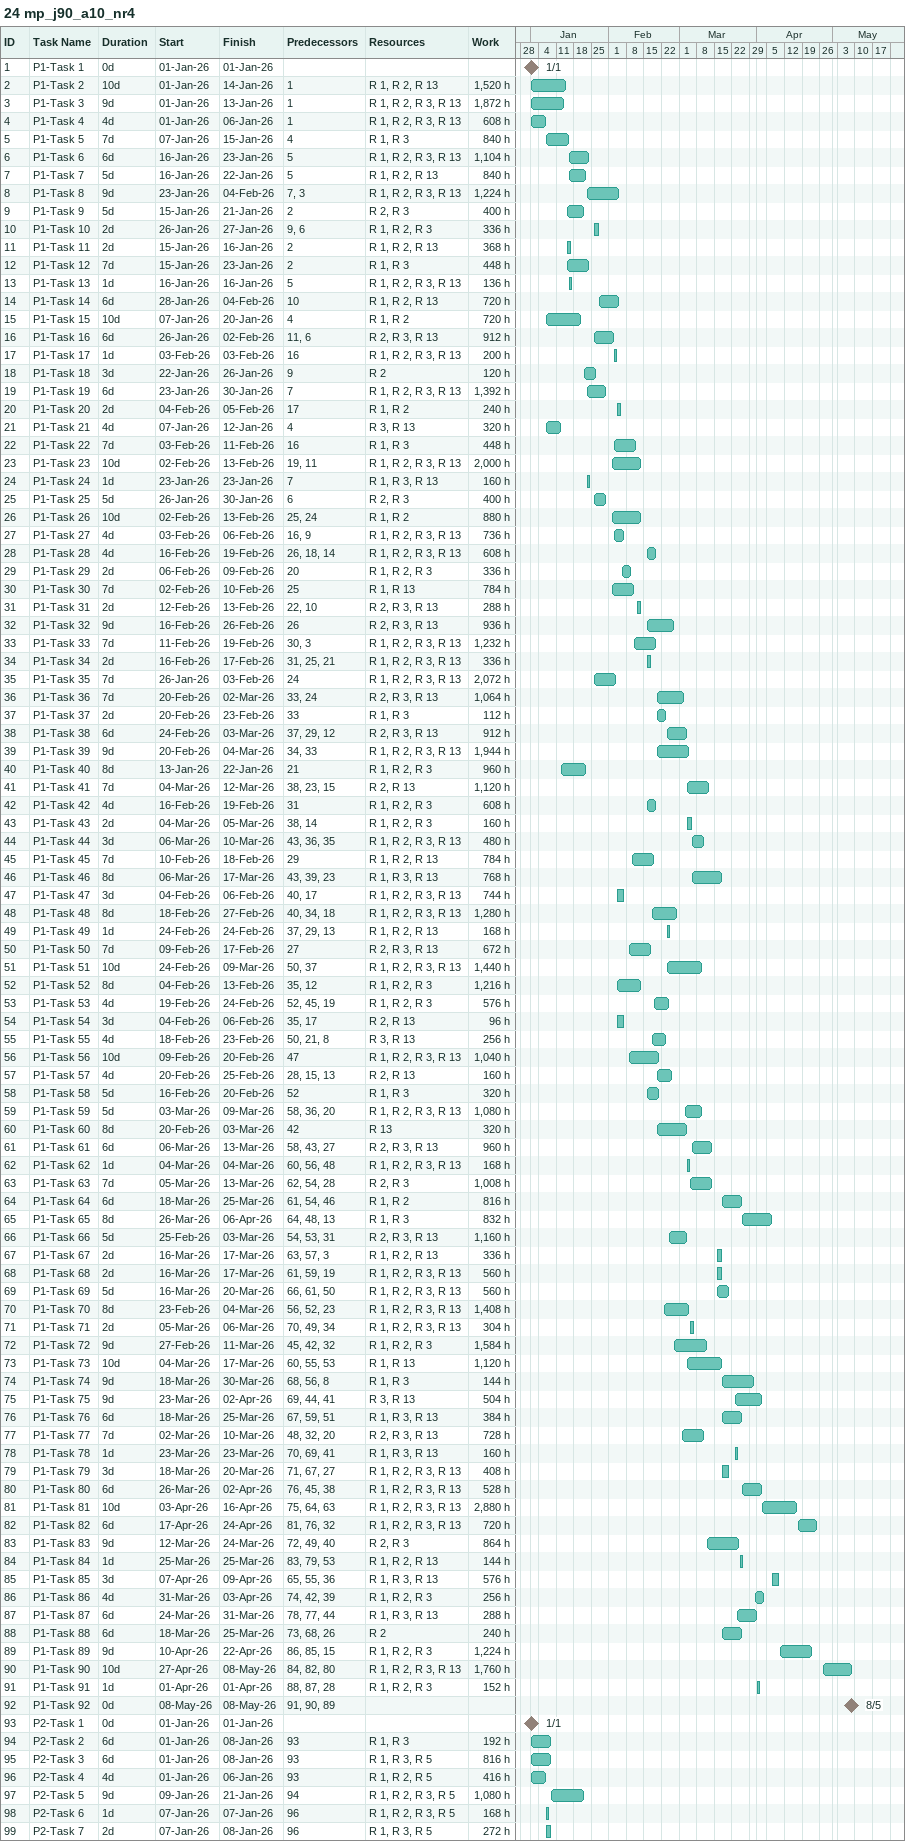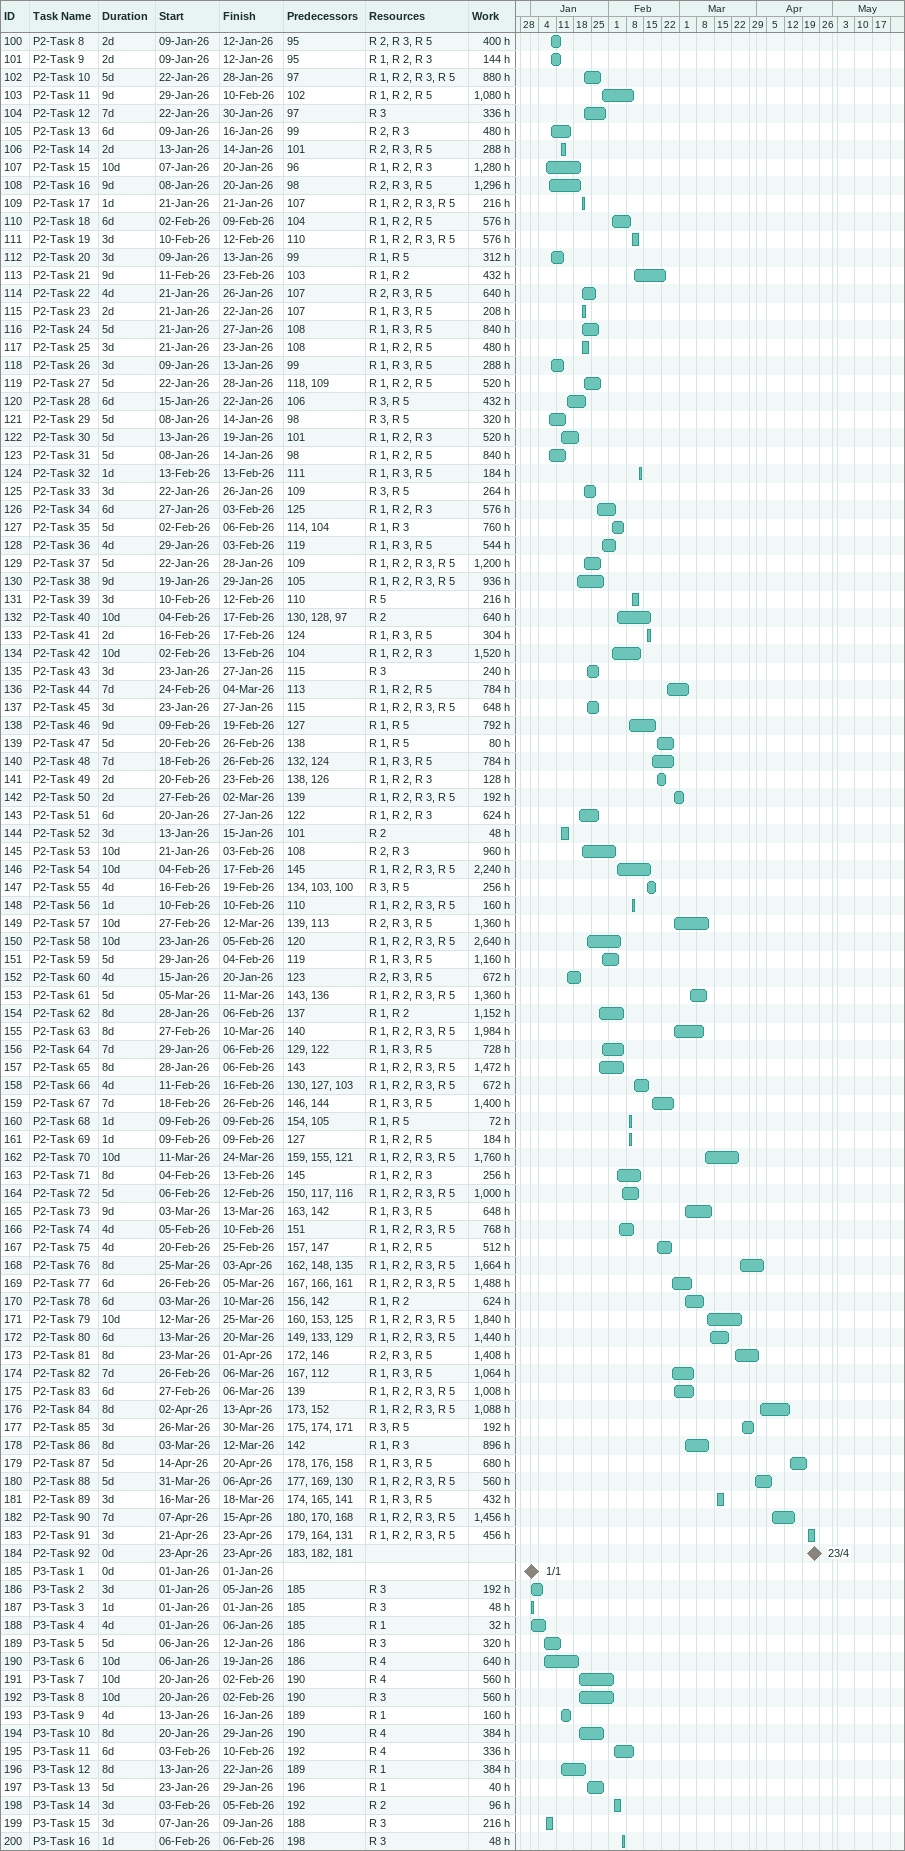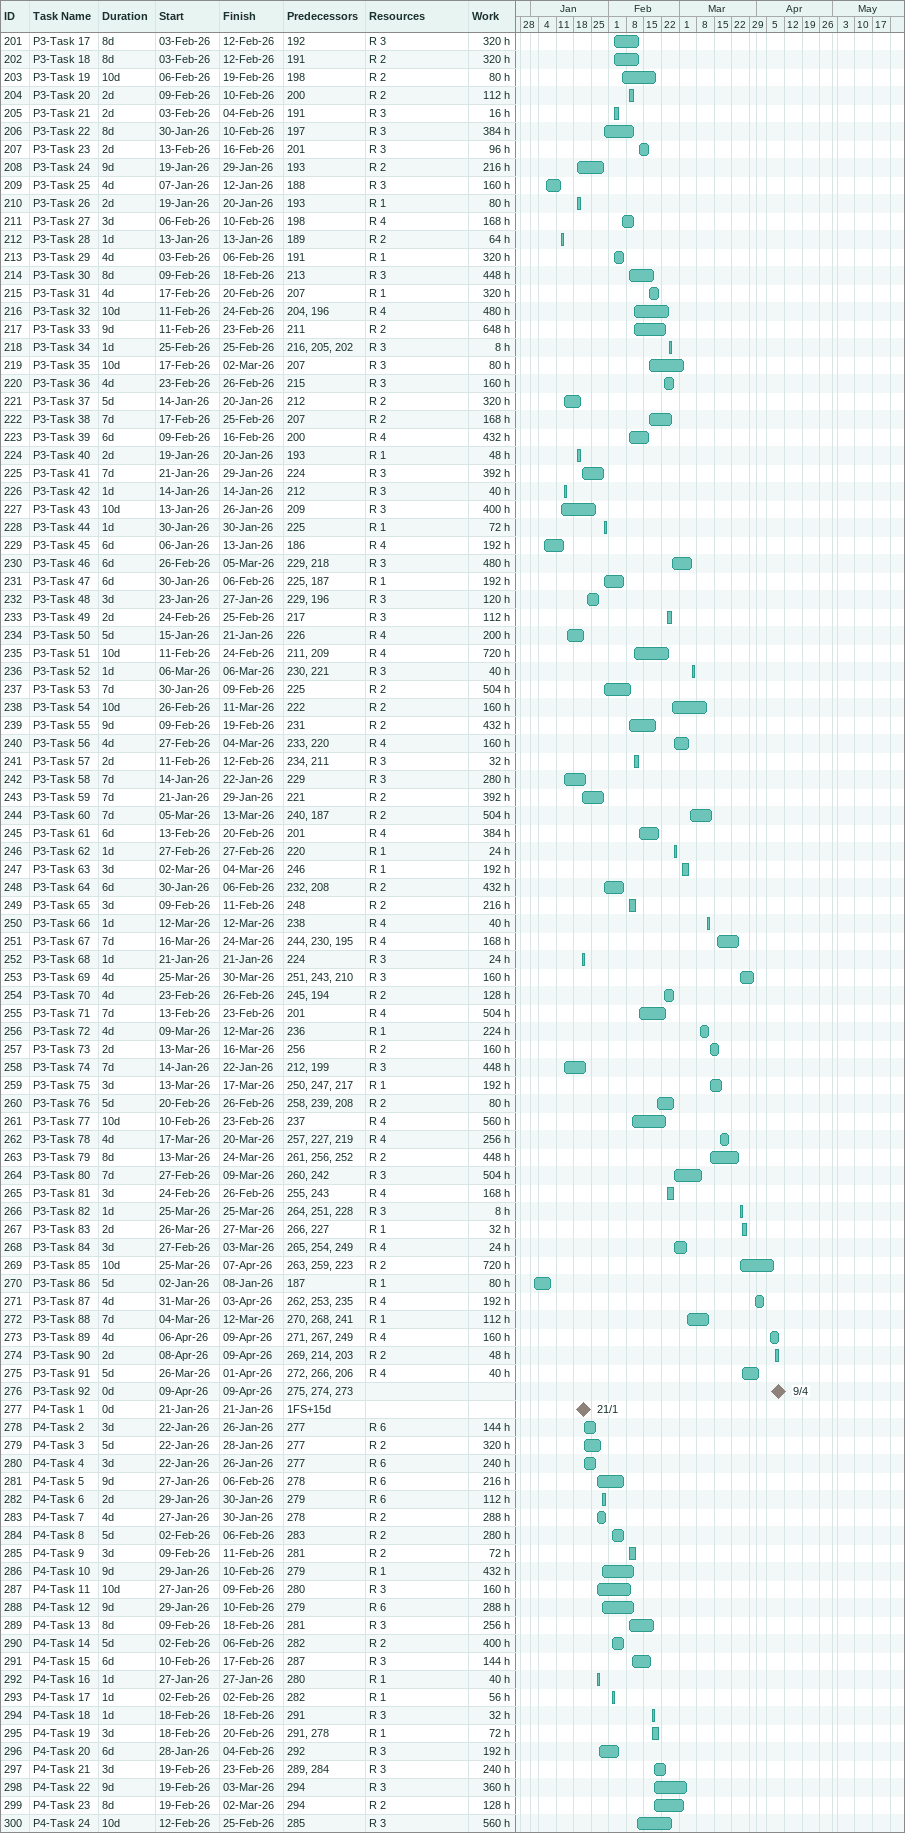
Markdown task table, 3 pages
24 mp_j90_a10_nr4

| ID | Task | Duration | Start | Finish | Predecessors | Resources | Work (h) |
|---|---|---|---|---|---|---|---|
| 1 | P1-Task 1 | 0d | 2026-01-01 | 2026-01-01 |  |  |  |
| 2 | P1-Task 2 | 10d | 2026-01-01 | 2026-01-14 | 1 | R 1, R 2, R 13 | 1520 |
| 3 | P1-Task 3 | 9d | 2026-01-01 | 2026-01-13 | 1 | R 1, R 2, R 3, R 13 | 1872 |
| 4 | P1-Task 4 | 4d | 2026-01-01 | 2026-01-06 | 1 | R 1, R 2, R 3, R 13 | 608 |
| 5 | P1-Task 5 | 7d | 2026-01-07 | 2026-01-15 | 4 | R 1, R 3 | 840 |
| 6 | P1-Task 6 | 6d | 2026-01-16 | 2026-01-23 | 5 | R 1, R 2, R 3, R 13 | 1104 |
| 7 | P1-Task 7 | 5d | 2026-01-16 | 2026-01-22 | 5 | R 1, R 2, R 13 | 840 |
| 8 | P1-Task 8 | 9d | 2026-01-23 | 2026-02-04 | 7, 3 | R 1, R 2, R 3, R 13 | 1224 |
| 9 | P1-Task 9 | 5d | 2026-01-15 | 2026-01-21 | 2 | R 2, R 3 | 400 |
| 10 | P1-Task 10 | 2d | 2026-01-26 | 2026-01-27 | 9, 6 | R 1, R 2, R 3 | 336 |
| 11 | P1-Task 11 | 2d | 2026-01-15 | 2026-01-16 | 2 | R 1, R 2, R 13 | 368 |
| 12 | P1-Task 12 | 7d | 2026-01-15 | 2026-01-23 | 2 | R 1, R 3 | 448 |
| 13 | P1-Task 13 | 1d | 2026-01-16 | 2026-01-16 | 5 | R 1, R 2, R 3, R 13 | 136 |
| 14 | P1-Task 14 | 6d | 2026-01-28 | 2026-02-04 | 10 | R 1, R 2, R 13 | 720 |
| 15 | P1-Task 15 | 10d | 2026-01-07 | 2026-01-20 | 4 | R 1, R 2 | 720 |
| 16 | P1-Task 16 | 6d | 2026-01-26 | 2026-02-02 | 11, 6 | R 2, R 3, R 13 | 912 |
| 17 | P1-Task 17 | 1d | 2026-02-03 | 2026-02-03 | 16 | R 1, R 2, R 3, R 13 | 200 |
| 18 | P1-Task 18 | 3d | 2026-01-22 | 2026-01-26 | 9 | R 2 | 120 |
| 19 | P1-Task 19 | 6d | 2026-01-23 | 2026-01-30 | 7 | R 1, R 2, R 3, R 13 | 1392 |
| 20 | P1-Task 20 | 2d | 2026-02-04 | 2026-02-05 | 17 | R 1, R 2 | 240 |
| 21 | P1-Task 21 | 4d | 2026-01-07 | 2026-01-12 | 4 | R 3, R 13 | 320 |
| 22 | P1-Task 22 | 7d | 2026-02-03 | 2026-02-11 | 16 | R 1, R 3 | 448 |
| 23 | P1-Task 23 | 10d | 2026-02-02 | 2026-02-13 | 19, 11 | R 1, R 2, R 3, R 13 | 2000 |
| 24 | P1-Task 24 | 1d | 2026-01-23 | 2026-01-23 | 7 | R 1, R 3, R 13 | 160 |
| 25 | P1-Task 25 | 5d | 2026-01-26 | 2026-01-30 | 6 | R 2, R 3 | 400 |
| 26 | P1-Task 26 | 10d | 2026-02-02 | 2026-02-13 | 25, 24 | R 1, R 2 | 880 |
| 27 | P1-Task 27 | 4d | 2026-02-03 | 2026-02-06 | 16, 9 | R 1, R 2, R 3, R 13 | 736 |
| 28 | P1-Task 28 | 4d | 2026-02-16 | 2026-02-19 | 26, 18, 14 | R 1, R 2, R 3, R 13 | 608 |
| 29 | P1-Task 29 | 2d | 2026-02-06 | 2026-02-09 | 20 | R 1, R 2, R 3 | 336 |
| 30 | P1-Task 30 | 7d | 2026-02-02 | 2026-02-10 | 25 | R 1, R 13 | 784 |
| 31 | P1-Task 31 | 2d | 2026-02-12 | 2026-02-13 | 22, 10 | R 2, R 3, R 13 | 288 |
| 32 | P1-Task 32 | 9d | 2026-02-16 | 2026-02-26 | 26 | R 2, R 3, R 13 | 936 |
| 33 | P1-Task 33 | 7d | 2026-02-11 | 2026-02-19 | 30, 3 | R 1, R 2, R 3, R 13 | 1232 |
| 34 | P1-Task 34 | 2d | 2026-02-16 | 2026-02-17 | 31, 25, 21 | R 1, R 2, R 3, R 13 | 336 |
| 35 | P1-Task 35 | 7d | 2026-01-26 | 2026-02-03 | 24 | R 1, R 2, R 3, R 13 | 2072 |
| 36 | P1-Task 36 | 7d | 2026-02-20 | 2026-03-02 | 33, 24 | R 2, R 3, R 13 | 1064 |
| 37 | P1-Task 37 | 2d | 2026-02-20 | 2026-02-23 | 33 | R 1, R 3 | 112 |
| 38 | P1-Task 38 | 6d | 2026-02-24 | 2026-03-03 | 37, 29, 12 | R 2, R 3, R 13 | 912 |
| 39 | P1-Task 39 | 9d | 2026-02-20 | 2026-03-04 | 34, 33 | R 1, R 2, R 3, R 13 | 1944 |
| 40 | P1-Task 40 | 8d | 2026-01-13 | 2026-01-22 | 21 | R 1, R 2, R 3 | 960 |
| 41 | P1-Task 41 | 7d | 2026-03-04 | 2026-03-12 | 38, 23, 15 | R 2, R 13 | 1120 |
| 42 | P1-Task 42 | 4d | 2026-02-16 | 2026-02-19 | 31 | R 1, R 2, R 3 | 608 |
| 43 | P1-Task 43 | 2d | 2026-03-04 | 2026-03-05 | 38, 14 | R 1, R 2, R 3 | 160 |
| 44 | P1-Task 44 | 3d | 2026-03-06 | 2026-03-10 | 43, 36, 35 | R 1, R 2, R 3, R 13 | 480 |
| 45 | P1-Task 45 | 7d | 2026-02-10 | 2026-02-18 | 29 | R 1, R 2, R 13 | 784 |
| 46 | P1-Task 46 | 8d | 2026-03-06 | 2026-03-17 | 43, 39, 23 | R 1, R 3, R 13 | 768 |
| 47 | P1-Task 47 | 3d | 2026-02-04 | 2026-02-06 | 40, 17 | R 1, R 2, R 3, R 13 | 744 |
| 48 | P1-Task 48 | 8d | 2026-02-18 | 2026-02-27 | 40, 34, 18 | R 1, R 2, R 3, R 13 | 1280 |
| 49 | P1-Task 49 | 1d | 2026-02-24 | 2026-02-24 | 37, 29, 13 | R 1, R 2, R 13 | 168 |
| 50 | P1-Task 50 | 7d | 2026-02-09 | 2026-02-17 | 27 | R 2, R 3, R 13 | 672 |
| 51 | P1-Task 51 | 10d | 2026-02-24 | 2026-03-09 | 50, 37 | R 1, R 2, R 3, R 13 | 1440 |
| 52 | P1-Task 52 | 8d | 2026-02-04 | 2026-02-13 | 35, 12 | R 1, R 2, R 3 | 1216 |
| 53 | P1-Task 53 | 4d | 2026-02-19 | 2026-02-24 | 52, 45, 19 | R 1, R 2, R 3 | 576 |
| 54 | P1-Task 54 | 3d | 2026-02-04 | 2026-02-06 | 35, 17 | R 2, R 13 | 96 |
| 55 | P1-Task 55 | 4d | 2026-02-18 | 2026-02-23 | 50, 21, 8 | R 3, R 13 | 256 |
| 56 | P1-Task 56 | 10d | 2026-02-09 | 2026-02-20 | 47 | R 1, R 2, R 3, R 13 | 1040 |
| 57 | P1-Task 57 | 4d | 2026-02-20 | 2026-02-25 | 28, 15, 13 | R 2, R 13 | 160 |
| 58 | P1-Task 58 | 5d | 2026-02-16 | 2026-02-20 | 52 | R 1, R 3 | 320 |
| 59 | P1-Task 59 | 5d | 2026-03-03 | 2026-03-09 | 58, 36, 20 | R 1, R 2, R 3, R 13 | 1080 |
| 60 | P1-Task 60 | 8d | 2026-02-20 | 2026-03-03 | 42 | R 13 | 320 |
| 61 | P1-Task 61 | 6d | 2026-03-06 | 2026-03-13 | 58, 43, 27 | R 2, R 3, R 13 | 960 |
| 62 | P1-Task 62 | 1d | 2026-03-04 | 2026-03-04 | 60, 56, 48 | R 1, R 2, R 3, R 13 | 168 |
| 63 | P1-Task 63 | 7d | 2026-03-05 | 2026-03-13 | 62, 54, 28 | R 2, R 3 | 1008 |
| 64 | P1-Task 64 | 6d | 2026-03-18 | 2026-03-25 | 61, 54, 46 | R 1, R 2 | 816 |
| 65 | P1-Task 65 | 8d | 2026-03-26 | 2026-04-06 | 64, 48, 13 | R 1, R 3 | 832 |
| 66 | P1-Task 66 | 5d | 2026-02-25 | 2026-03-03 | 54, 53, 31 | R 2, R 3, R 13 | 1160 |
| 67 | P1-Task 67 | 2d | 2026-03-16 | 2026-03-17 | 63, 57, 3 | R 1, R 2, R 13 | 336 |
| 68 | P1-Task 68 | 2d | 2026-03-16 | 2026-03-17 | 61, 59, 19 | R 1, R 2, R 3, R 13 | 560 |
| 69 | P1-Task 69 | 5d | 2026-03-16 | 2026-03-20 | 66, 61, 50 | R 1, R 2, R 3, R 13 | 560 |
| 70 | P1-Task 70 | 8d | 2026-02-23 | 2026-03-04 | 56, 52, 23 | R 1, R 2, R 3, R 13 | 1408 |
| 71 | P1-Task 71 | 2d | 2026-03-05 | 2026-03-06 | 70, 49, 34 | R 1, R 2, R 3, R 13 | 304 |
| 72 | P1-Task 72 | 9d | 2026-02-27 | 2026-03-11 | 45, 42, 32 | R 1, R 2, R 3 | 1584 |
| 73 | P1-Task 73 | 10d | 2026-03-04 | 2026-03-17 | 60, 55, 53 | R 1, R 13 | 1120 |
| 74 | P1-Task 74 | 9d | 2026-03-18 | 2026-03-30 | 68, 56, 8 | R 1, R 3 | 144 |
| 75 | P1-Task 75 | 9d | 2026-03-23 | 2026-04-02 | 69, 44, 41 | R 3, R 13 | 504 |
| 76 | P1-Task 76 | 6d | 2026-03-18 | 2026-03-25 | 67, 59, 51 | R 1, R 3, R 13 | 384 |
| 77 | P1-Task 77 | 7d | 2026-03-02 | 2026-03-10 | 48, 32, 20 | R 2, R 3, R 13 | 728 |
| 78 | P1-Task 78 | 1d | 2026-03-23 | 2026-03-23 | 70, 69, 41 | R 1, R 3, R 13 | 160 |
| 79 | P1-Task 79 | 3d | 2026-03-18 | 2026-03-20 | 71, 67, 27 | R 1, R 2, R 3, R 13 | 408 |
| 80 | P1-Task 80 | 6d | 2026-03-26 | 2026-04-02 | 76, 45, 38 | R 1, R 2, R 3, R 13 | 528 |
| 81 | P1-Task 81 | 10d | 2026-04-03 | 2026-04-16 | 75, 64, 63 | R 1, R 2, R 3, R 13 | 2880 |
| 82 | P1-Task 82 | 6d | 2026-04-17 | 2026-04-24 | 81, 76, 32 | R 1, R 2, R 3, R 13 | 720 |
| 83 | P1-Task 83 | 9d | 2026-03-12 | 2026-03-24 | 72, 49, 40 | R 2, R 3 | 864 |
| 84 | P1-Task 84 | 1d | 2026-03-25 | 2026-03-25 | 83, 79, 53 | R 1, R 2, R 13 | 144 |
| 85 | P1-Task 85 | 3d | 2026-04-07 | 2026-04-09 | 65, 55, 36 | R 1, R 3, R 13 | 576 |
| 86 | P1-Task 86 | 4d | 2026-03-31 | 2026-04-03 | 74, 42, 39 | R 1, R 2, R 3 | 256 |
| 87 | P1-Task 87 | 6d | 2026-03-24 | 2026-03-31 | 78, 77, 44 | R 1, R 3, R 13 | 288 |
| 88 | P1-Task 88 | 6d | 2026-03-18 | 2026-03-25 | 73, 68, 26 | R 2 | 240 |
| 89 | P1-Task 89 | 9d | 2026-04-10 | 2026-04-22 | 86, 85, 15 | R 1, R 2, R 3 | 1224 |
| 90 | P1-Task 90 | 10d | 2026-04-27 | 2026-05-08 | 84, 82, 80 | R 1, R 2, R 3, R 13 | 1760 |
| 91 | P1-Task 91 | 1d | 2026-04-01 | 2026-04-01 | 88, 87, 28 | R 1, R 2, R 3 | 152 |
| 92 | P1-Task 92 | 0d | 2026-05-08 | 2026-05-08 | 91, 90, 89 |  |  |
| 93 | P2-Task 1 | 0d | 2026-01-01 | 2026-01-01 |  |  |  |
| 94 | P2-Task 2 | 6d | 2026-01-01 | 2026-01-08 | 93 | R 1, R 3 | 192 |
| 95 | P2-Task 3 | 6d | 2026-01-01 | 2026-01-08 | 93 | R 1, R 3, R 5 | 816 |
| 96 | P2-Task 4 | 4d | 2026-01-01 | 2026-01-06 | 93 | R 1, R 2, R 5 | 416 |
| 97 | P2-Task 5 | 9d | 2026-01-09 | 2026-01-21 | 94 | R 1, R 2, R 3, R 5 | 1080 |
| 98 | P2-Task 6 | 1d | 2026-01-07 | 2026-01-07 | 96 | R 1, R 2, R 3, R 5 | 168 |
| 99 | P2-Task 7 | 2d | 2026-01-07 | 2026-01-08 | 96 | R 1, R 3, R 5 | 272 |
| 100 | P2-Task 8 | 2d | 2026-01-09 | 2026-01-12 | 95 | R 2, R 3, R 5 | 400 |
| 101 | P2-Task 9 | 2d | 2026-01-09 | 2026-01-12 | 95 | R 1, R 2, R 3 | 144 |
| 102 | P2-Task 10 | 5d | 2026-01-22 | 2026-01-28 | 97 | R 1, R 2, R 3, R 5 | 880 |
| 103 | P2-Task 11 | 9d | 2026-01-29 | 2026-02-10 | 102 | R 1, R 2, R 5 | 1080 |
| 104 | P2-Task 12 | 7d | 2026-01-22 | 2026-01-30 | 97 | R 3 | 336 |
| 105 | P2-Task 13 | 6d | 2026-01-09 | 2026-01-16 | 99 | R 2, R 3 | 480 |
| 106 | P2-Task 14 | 2d | 2026-01-13 | 2026-01-14 | 101 | R 2, R 3, R 5 | 288 |
| 107 | P2-Task 15 | 10d | 2026-01-07 | 2026-01-20 | 96 | R 1, R 2, R 3 | 1280 |
| 108 | P2-Task 16 | 9d | 2026-01-08 | 2026-01-20 | 98 | R 2, R 3, R 5 | 1296 |
| 109 | P2-Task 17 | 1d | 2026-01-21 | 2026-01-21 | 107 | R 1, R 2, R 3, R 5 | 216 |
| 110 | P2-Task 18 | 6d | 2026-02-02 | 2026-02-09 | 104 | R 1, R 2, R 5 | 576 |
| 111 | P2-Task 19 | 3d | 2026-02-10 | 2026-02-12 | 110 | R 1, R 2, R 3, R 5 | 576 |
| 112 | P2-Task 20 | 3d | 2026-01-09 | 2026-01-13 | 99 | R 1, R 5 | 312 |
| 113 | P2-Task 21 | 9d | 2026-02-11 | 2026-02-23 | 103 | R 1, R 2 | 432 |
| 114 | P2-Task 22 | 4d | 2026-01-21 | 2026-01-26 | 107 | R 2, R 3, R 5 | 640 |
| 115 | P2-Task 23 | 2d | 2026-01-21 | 2026-01-22 | 107 | R 1, R 3, R 5 | 208 |
| 116 | P2-Task 24 | 5d | 2026-01-21 | 2026-01-27 | 108 | R 1, R 3, R 5 | 840 |
| 117 | P2-Task 25 | 3d | 2026-01-21 | 2026-01-23 | 108 | R 1, R 2, R 5 | 480 |
| 118 | P2-Task 26 | 3d | 2026-01-09 | 2026-01-13 | 99 | R 1, R 3, R 5 | 288 |
| 119 | P2-Task 27 | 5d | 2026-01-22 | 2026-01-28 | 118, 109 | R 1, R 2, R 5 | 520 |
| 120 | P2-Task 28 | 6d | 2026-01-15 | 2026-01-22 | 106 | R 3, R 5 | 432 |
| 121 | P2-Task 29 | 5d | 2026-01-08 | 2026-01-14 | 98 | R 3, R 5 | 320 |
| 122 | P2-Task 30 | 5d | 2026-01-13 | 2026-01-19 | 101 | R 1, R 2, R 3 | 520 |
| 123 | P2-Task 31 | 5d | 2026-01-08 | 2026-01-14 | 98 | R 1, R 2, R 5 | 840 |
| 124 | P2-Task 32 | 1d | 2026-02-13 | 2026-02-13 | 111 | R 1, R 3, R 5 | 184 |
| 125 | P2-Task 33 | 3d | 2026-01-22 | 2026-01-26 | 109 | R 3, R 5 | 264 |
| 126 | P2-Task 34 | 6d | 2026-01-27 | 2026-02-03 | 125 | R 1, R 2, R 3 | 576 |
| 127 | P2-Task 35 | 5d | 2026-02-02 | 2026-02-06 | 114, 104 | R 1, R 3 | 760 |
| 128 | P2-Task 36 | 4d | 2026-01-29 | 2026-02-03 | 119 | R 1, R 3, R 5 | 544 |
| 129 | P2-Task 37 | 5d | 2026-01-22 | 2026-01-28 | 109 | R 1, R 2, R 3, R 5 | 1200 |
| 130 | P2-Task 38 | 9d | 2026-01-19 | 2026-01-29 | 105 | R 1, R 2, R 3, R 5 | 936 |
| 131 | P2-Task 39 | 3d | 2026-02-10 | 2026-02-12 | 110 | R 5 | 216 |
| 132 | P2-Task 40 | 10d | 2026-02-04 | 2026-02-17 | 130, 128, 97 | R 2 | 640 |
| 133 | P2-Task 41 | 2d | 2026-02-16 | 2026-02-17 | 124 | R 1, R 3, R 5 | 304 |
| 134 | P2-Task 42 | 10d | 2026-02-02 | 2026-02-13 | 104 | R 1, R 2, R 3 | 1520 |
| 135 | P2-Task 43 | 3d | 2026-01-23 | 2026-01-27 | 115 | R 3 | 240 |
| 136 | P2-Task 44 | 7d | 2026-02-24 | 2026-03-04 | 113 | R 1, R 2, R 5 | 784 |
| 137 | P2-Task 45 | 3d | 2026-01-23 | 2026-01-27 | 115 | R 1, R 2, R 3, R 5 | 648 |
| 138 | P2-Task 46 | 9d | 2026-02-09 | 2026-02-19 | 127 | R 1, R 5 | 792 |
| 139 | P2-Task 47 | 5d | 2026-02-20 | 2026-02-26 | 138 | R 1, R 5 | 80 |
| 140 | P2-Task 48 | 7d | 2026-02-18 | 2026-02-26 | 132, 124 | R 1, R 3, R 5 | 784 |
| 141 | P2-Task 49 | 2d | 2026-02-20 | 2026-02-23 | 138, 126 | R 1, R 2, R 3 | 128 |
| 142 | P2-Task 50 | 2d | 2026-02-27 | 2026-03-02 | 139 | R 1, R 2, R 3, R 5 | 192 |
| 143 | P2-Task 51 | 6d | 2026-01-20 | 2026-01-27 | 122 | R 1, R 2, R 3 | 624 |
| 144 | P2-Task 52 | 3d | 2026-01-13 | 2026-01-15 | 101 | R 2 | 48 |
| 145 | P2-Task 53 | 10d | 2026-01-21 | 2026-02-03 | 108 | R 2, R 3 | 960 |
| 146 | P2-Task 54 | 10d | 2026-02-04 | 2026-02-17 | 145 | R 1, R 2, R 3, R 5 | 2240 |
| 147 | P2-Task 55 | 4d | 2026-02-16 | 2026-02-19 | 134, 103, 100 | R 3, R 5 | 256 |
| 148 | P2-Task 56 | 1d | 2026-02-10 | 2026-02-10 | 110 | R 1, R 2, R 3, R 5 | 160 |
| 149 | P2-Task 57 | 10d | 2026-02-27 | 2026-03-12 | 139, 113 | R 2, R 3, R 5 | 1360 |
| 150 | P2-Task 58 | 10d | 2026-01-23 | 2026-02-05 | 120 | R 1, R 2, R 3, R 5 | 2640 |
| 151 | P2-Task 59 | 5d | 2026-01-29 | 2026-02-04 | 119 | R 1, R 3, R 5 | 1160 |
| 152 | P2-Task 60 | 4d | 2026-01-15 | 2026-01-20 | 123 | R 2, R 3, R 5 | 672 |
| 153 | P2-Task 61 | 5d | 2026-03-05 | 2026-03-11 | 143, 136 | R 1, R 2, R 3, R 5 | 1360 |
| 154 | P2-Task 62 | 8d | 2026-01-28 | 2026-02-06 | 137 | R 1, R 2 | 1152 |
| 155 | P2-Task 63 | 8d | 2026-02-27 | 2026-03-10 | 140 | R 1, R 2, R 3, R 5 | 1984 |
| 156 | P2-Task 64 | 7d | 2026-01-29 | 2026-02-06 | 129, 122 | R 1, R 3, R 5 | 728 |
| 157 | P2-Task 65 | 8d | 2026-01-28 | 2026-02-06 | 143 | R 1, R 2, R 3, R 5 | 1472 |
| 158 | P2-Task 66 | 4d | 2026-02-11 | 2026-02-16 | 130, 127, 103 | R 1, R 2, R 3, R 5 | 672 |
| 159 | P2-Task 67 | 7d | 2026-02-18 | 2026-02-26 | 146, 144 | R 1, R 3, R 5 | 1400 |
| 160 | P2-Task 68 | 1d | 2026-02-09 | 2026-02-09 | 154, 105 | R 1, R 5 | 72 |
| 161 | P2-Task 69 | 1d | 2026-02-09 | 2026-02-09 | 127 | R 1, R 2, R 5 | 184 |
| 162 | P2-Task 70 | 10d | 2026-03-11 | 2026-03-24 | 159, 155, 121 | R 1, R 2, R 3, R 5 | 1760 |
| 163 | P2-Task 71 | 8d | 2026-02-04 | 2026-02-13 | 145 | R 1, R 2, R 3 | 256 |
| 164 | P2-Task 72 | 5d | 2026-02-06 | 2026-02-12 | 150, 117, 116 | R 1, R 2, R 3, R 5 | 1000 |
| 165 | P2-Task 73 | 9d | 2026-03-03 | 2026-03-13 | 163, 142 | R 1, R 3, R 5 | 648 |
| 166 | P2-Task 74 | 4d | 2026-02-05 | 2026-02-10 | 151 | R 1, R 2, R 3, R 5 | 768 |
| 167 | P2-Task 75 | 4d | 2026-02-20 | 2026-02-25 | 157, 147 | R 1, R 2, R 5 | 512 |
| 168 | P2-Task 76 | 8d | 2026-03-25 | 2026-04-03 | 162, 148, 135 | R 1, R 2, R 3, R 5 | 1664 |
| 169 | P2-Task 77 | 6d | 2026-02-26 | 2026-03-05 | 167, 166, 161 | R 1, R 2, R 3, R 5 | 1488 |
| 170 | P2-Task 78 | 6d | 2026-03-03 | 2026-03-10 | 156, 142 | R 1, R 2 | 624 |
| 171 | P2-Task 79 | 10d | 2026-03-12 | 2026-03-25 | 160, 153, 125 | R 1, R 2, R 3, R 5 | 1840 |
| 172 | P2-Task 80 | 6d | 2026-03-13 | 2026-03-20 | 149, 133, 129 | R 1, R 2, R 3, R 5 | 1440 |
| 173 | P2-Task 81 | 8d | 2026-03-23 | 2026-04-01 | 172, 146 | R 2, R 3, R 5 | 1408 |
| 174 | P2-Task 82 | 7d | 2026-02-26 | 2026-03-06 | 167, 112 | R 1, R 3, R 5 | 1064 |
| 175 | P2-Task 83 | 6d | 2026-02-27 | 2026-03-06 | 139 | R 1, R 2, R 3, R 5 | 1008 |
| 176 | P2-Task 84 | 8d | 2026-04-02 | 2026-04-13 | 173, 152 | R 1, R 2, R 3, R 5 | 1088 |
| 177 | P2-Task 85 | 3d | 2026-03-26 | 2026-03-30 | 175, 174, 171 | R 3, R 5 | 192 |
| 178 | P2-Task 86 | 8d | 2026-03-03 | 2026-03-12 | 142 | R 1, R 3 | 896 |
| 179 | P2-Task 87 | 5d | 2026-04-14 | 2026-04-20 | 178, 176, 158 | R 1, R 3, R 5 | 680 |
| 180 | P2-Task 88 | 5d | 2026-03-31 | 2026-04-06 | 177, 169, 130 | R 1, R 2, R 3, R 5 | 560 |
| 181 | P2-Task 89 | 3d | 2026-03-16 | 2026-03-18 | 174, 165, 141 | R 1, R 3, R 5 | 432 |
| 182 | P2-Task 90 | 7d | 2026-04-07 | 2026-04-15 | 180, 170, 168 | R 1, R 2, R 3, R 5 | 1456 |
| 183 | P2-Task 91 | 3d | 2026-04-21 | 2026-04-23 | 179, 164, 131 | R 1, R 2, R 3, R 5 | 456 |
| 184 | P2-Task 92 | 0d | 2026-04-23 | 2026-04-23 | 183, 182, 181 |  |  |
| 185 | P3-Task 1 | 0d | 2026-01-01 | 2026-01-01 |  |  |  |
| 186 | P3-Task 2 | 3d | 2026-01-01 | 2026-01-05 | 185 | R 3 | 192 |
| 187 | P3-Task 3 | 1d | 2026-01-01 | 2026-01-01 | 185 | R 3 | 48 |
| 188 | P3-Task 4 | 4d | 2026-01-01 | 2026-01-06 | 185 | R 1 | 32 |
| 189 | P3-Task 5 | 5d | 2026-01-06 | 2026-01-12 | 186 | R 3 | 320 |
| 190 | P3-Task 6 | 10d | 2026-01-06 | 2026-01-19 | 186 | R 4 | 640 |
| 191 | P3-Task 7 | 10d | 2026-01-20 | 2026-02-02 | 190 | R 4 | 560 |
| 192 | P3-Task 8 | 10d | 2026-01-20 | 2026-02-02 | 190 | R 3 | 560 |
| 193 | P3-Task 9 | 4d | 2026-01-13 | 2026-01-16 | 189 | R 1 | 160 |
| 194 | P3-Task 10 | 8d | 2026-01-20 | 2026-01-29 | 190 | R 4 | 384 |
| 195 | P3-Task 11 | 6d | 2026-02-03 | 2026-02-10 | 192 | R 4 | 336 |
| 196 | P3-Task 12 | 8d | 2026-01-13 | 2026-01-22 | 189 | R 1 | 384 |
| 197 | P3-Task 13 | 5d | 2026-01-23 | 2026-01-29 | 196 | R 1 | 40 |
| 198 | P3-Task 14 | 3d | 2026-02-03 | 2026-02-05 | 192 | R 2 | 96 |
| 199 | P3-Task 15 | 3d | 2026-01-07 | 2026-01-09 | 188 | R 3 | 216 |
| 200 | P3-Task 16 | 1d | 2026-02-06 | 2026-02-06 | 198 | R 3 | 48 |
| 201 | P3-Task 17 | 8d | 2026-02-03 | 2026-02-12 | 192 | R 3 | 320 |
| 202 | P3-Task 18 | 8d | 2026-02-03 | 2026-02-12 | 191 | R 2 | 320 |
| 203 | P3-Task 19 | 10d | 2026-02-06 | 2026-02-19 | 198 | R 2 | 80 |
| 204 | P3-Task 20 | 2d | 2026-02-09 | 2026-02-10 | 200 | R 2 | 112 |
| 205 | P3-Task 21 | 2d | 2026-02-03 | 2026-02-04 | 191 | R 3 | 16 |
| 206 | P3-Task 22 | 8d | 2026-01-30 | 2026-02-10 | 197 | R 3 | 384 |
| 207 | P3-Task 23 | 2d | 2026-02-13 | 2026-02-16 | 201 | R 3 | 96 |
| 208 | P3-Task 24 | 9d | 2026-01-19 | 2026-01-29 | 193 | R 2 | 216 |
| 209 | P3-Task 25 | 4d | 2026-01-07 | 2026-01-12 | 188 | R 3 | 160 |
| 210 | P3-Task 26 | 2d | 2026-01-19 | 2026-01-20 | 193 | R 1 | 80 |
| 211 | P3-Task 27 | 3d | 2026-02-06 | 2026-02-10 | 198 | R 4 | 168 |
| 212 | P3-Task 28 | 1d | 2026-01-13 | 2026-01-13 | 189 | R 2 | 64 |
| 213 | P3-Task 29 | 4d | 2026-02-03 | 2026-02-06 | 191 | R 1 | 320 |
| 214 | P3-Task 30 | 8d | 2026-02-09 | 2026-02-18 | 213 | R 3 | 448 |
| 215 | P3-Task 31 | 4d | 2026-02-17 | 2026-02-20 | 207 | R 1 | 320 |
| 216 | P3-Task 32 | 10d | 2026-02-11 | 2026-02-24 | 204, 196 | R 4 | 480 |
| 217 | P3-Task 33 | 9d | 2026-02-11 | 2026-02-23 | 211 | R 2 | 648 |
| 218 | P3-Task 34 | 1d | 2026-02-25 | 2026-02-25 | 216, 205, 202 | R 3 | 8 |
| 219 | P3-Task 35 | 10d | 2026-02-17 | 2026-03-02 | 207 | R 3 | 80 |
| 220 | P3-Task 36 | 4d | 2026-02-23 | 2026-02-26 | 215 | R 3 | 160 |
| 221 | P3-Task 37 | 5d | 2026-01-14 | 2026-01-20 | 212 | R 2 | 320 |
| 222 | P3-Task 38 | 7d | 2026-02-17 | 2026-02-25 | 207 | R 2 | 168 |
| 223 | P3-Task 39 | 6d | 2026-02-09 | 2026-02-16 | 200 | R 4 | 432 |
| 224 | P3-Task 40 | 2d | 2026-01-19 | 2026-01-20 | 193 | R 1 | 48 |
| 225 | P3-Task 41 | 7d | 2026-01-21 | 2026-01-29 | 224 | R 3 | 392 |
| 226 | P3-Task 42 | 1d | 2026-01-14 | 2026-01-14 | 212 | R 3 | 40 |
| 227 | P3-Task 43 | 10d | 2026-01-13 | 2026-01-26 | 209 | R 3 | 400 |
| 228 | P3-Task 44 | 1d | 2026-01-30 | 2026-01-30 | 225 | R 1 | 72 |
| 229 | P3-Task 45 | 6d | 2026-01-06 | 2026-01-13 | 186 | R 4 | 192 |
| 230 | P3-Task 46 | 6d | 2026-02-26 | 2026-03-05 | 229, 218 | R 3 | 480 |
| 231 | P3-Task 47 | 6d | 2026-01-30 | 2026-02-06 | 225, 187 | R 1 | 192 |
| 232 | P3-Task 48 | 3d | 2026-01-23 | 2026-01-27 | 229, 196 | R 3 | 120 |
| 233 | P3-Task 49 | 2d | 2026-02-24 | 2026-02-25 | 217 | R 3 | 112 |
| 234 | P3-Task 50 | 5d | 2026-01-15 | 2026-01-21 | 226 | R 4 | 200 |
| 235 | P3-Task 51 | 10d | 2026-02-11 | 2026-02-24 | 211, 209 | R 4 | 720 |
| 236 | P3-Task 52 | 1d | 2026-03-06 | 2026-03-06 | 230, 221 | R 3 | 40 |
| 237 | P3-Task 53 | 7d | 2026-01-30 | 2026-02-09 | 225 | R 2 | 504 |
| 238 | P3-Task 54 | 10d | 2026-02-26 | 2026-03-11 | 222 | R 2 | 160 |
| 239 | P3-Task 55 | 9d | 2026-02-09 | 2026-02-19 | 231 | R 2 | 432 |
| 240 | P3-Task 56 | 4d | 2026-02-27 | 2026-03-04 | 233, 220 | R 4 | 160 |
| 241 | P3-Task 57 | 2d | 2026-02-11 | 2026-02-12 | 234, 211 | R 3 | 32 |
| 242 | P3-Task 58 | 7d | 2026-01-14 | 2026-01-22 | 229 | R 3 | 280 |
| 243 | P3-Task 59 | 7d | 2026-01-21 | 2026-01-29 | 221 | R 2 | 392 |
| 244 | P3-Task 60 | 7d | 2026-03-05 | 2026-03-13 | 240, 187 | R 2 | 504 |
| 245 | P3-Task 61 | 6d | 2026-02-13 | 2026-02-20 | 201 | R 4 | 384 |
| 246 | P3-Task 62 | 1d | 2026-02-27 | 2026-02-27 | 220 | R 1 | 24 |
| 247 | P3-Task 63 | 3d | 2026-03-02 | 2026-03-04 | 246 | R 1 | 192 |
| 248 | P3-Task 64 | 6d | 2026-01-30 | 2026-02-06 | 232, 208 | R 2 | 432 |
| 249 | P3-Task 65 | 3d | 2026-02-09 | 2026-02-11 | 248 | R 2 | 216 |
| 250 | P3-Task 66 | 1d | 2026-03-12 | 2026-03-12 | 238 | R 4 | 40 |
| 251 | P3-Task 67 | 7d | 2026-03-16 | 2026-03-24 | 244, 230, 195 | R 4 | 168 |
| 252 | P3-Task 68 | 1d | 2026-01-21 | 2026-01-21 | 224 | R 3 | 24 |
| 253 | P3-Task 69 | 4d | 2026-03-25 | 2026-03-30 | 251, 243, 210 | R 3 | 160 |
| 254 | P3-Task 70 | 4d | 2026-02-23 | 2026-02-26 | 245, 194 | R 2 | 128 |
| 255 | P3-Task 71 | 7d | 2026-02-13 | 2026-02-23 | 201 | R 4 | 504 |
| 256 | P3-Task 72 | 4d | 2026-03-09 | 2026-03-12 | 236 | R 1 | 224 |
| 257 | P3-Task 73 | 2d | 2026-03-13 | 2026-03-16 | 256 | R 2 | 160 |
| 258 | P3-Task 74 | 7d | 2026-01-14 | 2026-01-22 | 212, 199 | R 3 | 448 |
| 259 | P3-Task 75 | 3d | 2026-03-13 | 2026-03-17 | 250, 247, 217 | R 1 | 192 |
| 260 | P3-Task 76 | 5d | 2026-02-20 | 2026-02-26 | 258, 239, 208 | R 2 | 80 |
| 261 | P3-Task 77 | 10d | 2026-02-10 | 2026-02-23 | 237 | R 4 | 560 |
| 262 | P3-Task 78 | 4d | 2026-03-17 | 2026-03-20 | 257, 227, 219 | R 4 | 256 |
| 263 | P3-Task 79 | 8d | 2026-03-13 | 2026-03-24 | 261, 256, 252 | R 2 | 448 |
| 264 | P3-Task 80 | 7d | 2026-02-27 | 2026-03-09 | 260, 242 | R 3 | 504 |
| 265 | P3-Task 81 | 3d | 2026-02-24 | 2026-02-26 | 255, 243 | R 4 | 168 |
| 266 | P3-Task 82 | 1d | 2026-03-25 | 2026-03-25 | 264, 251, 228 | R 3 | 8 |
| 267 | P3-Task 83 | 2d | 2026-03-26 | 2026-03-27 | 266, 227 | R 1 | 32 |
| 268 | P3-Task 84 | 3d | 2026-02-27 | 2026-03-03 | 265, 254, 249 | R 4 | 24 |
| 269 | P3-Task 85 | 10d | 2026-03-25 | 2026-04-07 | 263, 259, 223 | R 2 | 720 |
| 270 | P3-Task 86 | 5d | 2026-01-02 | 2026-01-08 | 187 | R 1 | 80 |
| 271 | P3-Task 87 | 4d | 2026-03-31 | 2026-04-03 | 262, 253, 235 | R 4 | 192 |
| 272 | P3-Task 88 | 7d | 2026-03-04 | 2026-03-12 | 270, 268, 241 | R 1 | 112 |
| 273 | P3-Task 89 | 4d | 2026-04-06 | 2026-04-09 | 271, 267, 249 | R 4 | 160 |
| 274 | P3-Task 90 | 2d | 2026-04-08 | 2026-04-09 | 269, 214, 203 | R 2 | 48 |
| 275 | P3-Task 91 | 5d | 2026-03-26 | 2026-04-01 | 272, 266, 206 | R 4 | 40 |
| 276 | P3-Task 92 | 0d | 2026-04-09 | 2026-04-09 | 275, 274, 273 |  |  |
| 277 | P4-Task 1 | 0d | 2026-01-21 | 2026-01-21 | 1FS+15d |  |  |
| 278 | P4-Task 2 | 3d | 2026-01-22 | 2026-01-26 | 277 | R 6 | 144 |
| 279 | P4-Task 3 | 5d | 2026-01-22 | 2026-01-28 | 277 | R 2 | 320 |
| 280 | P4-Task 4 | 3d | 2026-01-22 | 2026-01-26 | 277 | R 6 | 240 |
| 281 | P4-Task 5 | 9d | 2026-01-27 | 2026-02-06 | 278 | R 6 | 216 |
| 282 | P4-Task 6 | 2d | 2026-01-29 | 2026-01-30 | 279 | R 6 | 112 |
| 283 | P4-Task 7 | 4d | 2026-01-27 | 2026-01-30 | 278 | R 2 | 288 |
| 284 | P4-Task 8 | 5d | 2026-02-02 | 2026-02-06 | 283 | R 2 | 280 |
| 285 | P4-Task 9 | 3d | 2026-02-09 | 2026-02-11 | 281 | R 2 | 72 |
| 286 | P4-Task 10 | 9d | 2026-01-29 | 2026-02-10 | 279 | R 1 | 432 |
| 287 | P4-Task 11 | 10d | 2026-01-27 | 2026-02-09 | 280 | R 3 | 160 |
| 288 | P4-Task 12 | 9d | 2026-01-29 | 2026-02-10 | 279 | R 6 | 288 |
| 289 | P4-Task 13 | 8d | 2026-02-09 | 2026-02-18 | 281 | R 3 | 256 |
| 290 | P4-Task 14 | 5d | 2026-02-02 | 2026-02-06 | 282 | R 2 | 400 |
| 291 | P4-Task 15 | 6d | 2026-02-10 | 2026-02-17 | 287 | R 3 | 144 |
| 292 | P4-Task 16 | 1d | 2026-01-27 | 2026-01-27 | 280 | R 1 | 40 |
| 293 | P4-Task 17 | 1d | 2026-02-02 | 2026-02-02 | 282 | R 1 | 56 |
| 294 | P4-Task 18 | 1d | 2026-02-18 | 2026-02-18 | 291 | R 3 | 32 |
| 295 | P4-Task 19 | 3d | 2026-02-18 | 2026-02-20 | 291, 278 | R 1 | 72 |
| 296 | P4-Task 20 | 6d | 2026-01-28 | 2026-02-04 | 292 | R 3 | 192 |
| 297 | P4-Task 21 | 3d | 2026-02-19 | 2026-02-23 | 289, 284 | R 3 | 240 |
| 298 | P4-Task 22 | 9d | 2026-02-19 | 2026-03-03 | 294 | R 3 | 360 |
| 299 | P4-Task 23 | 8d | 2026-02-19 | 2026-03-02 | 294 | R 2 | 128 |
| 300 | P4-Task 24 | 10d | 2026-02-12 | 2026-02-25 | 285 | R 3 | 560 |
